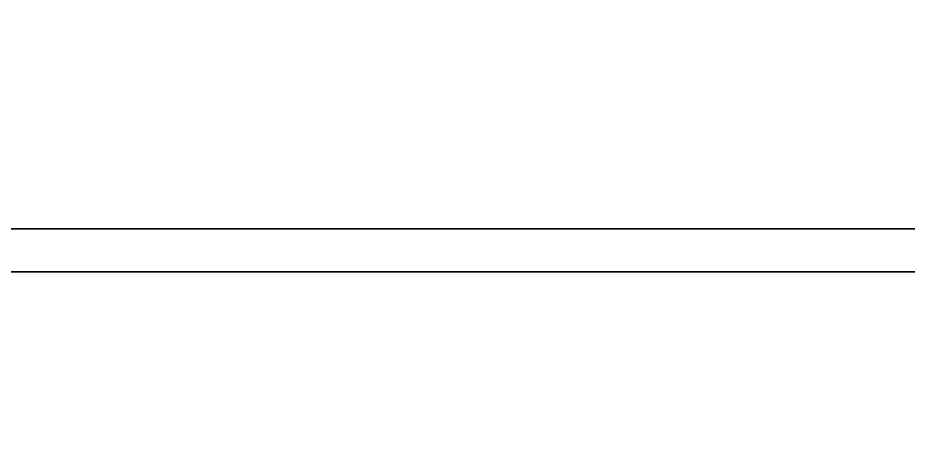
# Model space of a CAD drawing. Extents: x 0 to 4068, y -150 to 4325.
# Drawn here: x 1850.4 to 1922.7, y 1424 to 1459.7 of the extents above; entities that cross this region are included whole.
import ezdxf

# ---------------------------------------------------------------- set-up
doc = ezdxf.new("R2010")
doc.units = 0
for name, color, linetype in [('LAYER0', 7, 'CONTINUOUS'), ('LAYER498', 253, 'CONTINUOUS'), ('LAYER761', 7, 'CONTINUOUS'), ('LAYER777', 253, 'CONTINUOUS'), ('LAYER782', 45, 'CONTINUOUS'), ('LAYER821', 19, 'CONTINUOUS')]:
    doc.layers.add(name, color=color, linetype=linetype)

msp = doc.modelspace()

# ---------------------------------------------------------------- linework, layer by layer
at = {"layer": 'LAYER0', "invisible_edges": 1}
for points in [[(4068, 4325, -5), (0, -150, -5), (0, 4325, -5), (4068, 4325, -5)], [(0, -150, -5), (4068, 4325, -5), (4068, -150, -5), (0, -150, -5)], [(4068, -150), (0, 4325), (0, -150), (4068, -150)], [(0, 4325), (4068, -150), (4068, 4325), (0, 4325)]]:
    msp.add_3dface(points, dxfattribs=at)
at = {"layer": 'LAYER498', "invisible_edges": 1}
for points in [[(2153, 1460.5, 148), (1617, 1442.5, 148), (1617, 1460.5, 148), (2153, 1460.5, 148)], [(1617, 1442.5, 148), (2153, 1460.5, 148), (2153, 1442.5, 148), (1617, 1442.5, 148)], [(2153, 1442.5, 868), (1617, 1460.5, 868), (1617, 1442.5, 868), (2153, 1442.5, 868)], [(1617, 1460.5, 868), (2153, 1442.5, 868), (2153, 1460.5, 868), (1617, 1460.5, 868)], [(1617, 1442.5, 148), (2153, 1442.5, 868), (1617, 1442.5, 868), (1617, 1442.5, 148)], [(2153, 1442.5, 868), (1617, 1442.5, 148), (2153, 1442.5, 148), (2153, 1442.5, 868)]]:
    msp.add_3dface(points, dxfattribs=at)
at = {"layer": 'LAYER761', "invisible_edges": 1}
for points in [[(2153, 1460.5, 1900), (1803, 1442.5, 1900), (1803, 1460.5, 1900), (2153, 1460.5, 1900)], [(1803, 1442.5, 1900), (2153, 1460.5, 1900), (2153, 1442.5, 1900), (1803, 1442.5, 1900)], [(2153, 1442.5, 2360), (1803, 1460.5, 2360), (1803, 1442.5, 2360), (2153, 1442.5, 2360)], [(1803, 1460.5, 2360), (2153, 1442.5, 2360), (2153, 1460.5, 2360), (1803, 1460.5, 2360)], [(1803, 1442.5, 1900), (2153, 1442.5, 2360), (1803, 1442.5, 2360), (1803, 1442.5, 1900)], [(2153, 1442.5, 2360), (1803, 1442.5, 1900), (2153, 1442.5, 1900), (2153, 1442.5, 2360)]]:
    msp.add_3dface(points, dxfattribs=at)
at = {"layer": 'LAYER777', "invisible_edges": 1}
for points in [[(2153, 1442.5, 2360), (1821, 1460.5, 2360), (2153, 1460.5, 2360), (2153, 1442.5, 2360)], [(1821, 1460.5, 2360), (2153, 1442.5, 2360), (1821, 1442.5, 2360), (1821, 1460.5, 2360)], [(1821, 1442.5, 2420), (2153, 1460.5, 2420), (1821, 1460.5, 2420), (1821, 1442.5, 2420)], [(2153, 1460.5, 2420), (1821, 1442.5, 2420), (2153, 1442.5, 2420), (2153, 1460.5, 2420)], [(2153, 1442.5, 2360), (1821, 1442.5, 2420), (1821, 1442.5, 2360), (2153, 1442.5, 2360)], [(1821, 1442.5, 2420), (2153, 1442.5, 2360), (2153, 1442.5, 2420), (1821, 1442.5, 2420)]]:
    msp.add_3dface(points, dxfattribs=at)
at = {"layer": 'LAYER782', "invisible_edges": 1}
for points in [[(2153, 1460.5, 1500), (1783, 1442.5, 1500), (1783, 1460.5, 1500), (2153, 1460.5, 1500)], [(1783, 1442.5, 1500), (2153, 1460.5, 1500), (2153, 1442.5, 1500), (1783, 1442.5, 1500)], [(2153, 1442.5, 1900), (1783, 1460.5, 1900), (1783, 1442.5, 1900), (2153, 1442.5, 1900)], [(1783, 1460.5, 1900), (2153, 1442.5, 1900), (2153, 1460.5, 1900), (1783, 1460.5, 1900)], [(2153, 1442.5, 1900), (1783, 1442.5, 1500), (2153, 1442.5, 1500), (2153, 1442.5, 1900)], [(1783, 1442.5, 1500), (2153, 1442.5, 1900), (1783, 1442.5, 1900), (1783, 1442.5, 1500)]]:
    msp.add_3dface(points, dxfattribs=at)
at = {"layer": 'LAYER821'}
for points, invisible_edges in [([(1567, 1439, 868), (1627.02, 2249, 868), (2153, 1439, 868), (1567, 1439, 868)], 3), ([(1627.02, 2249, 922), (1567, 1439, 922), (2153, 1439, 922), (1627.02, 2249, 922)], 5), ([(2153, 1439, 868), (1627.02, 2249, 868), (2068, 2249, 868), (2153, 1439, 868)], 5), ([(1627.02, 2249, 922), (2153, 1439, 922), (2068, 2249, 922), (1627.02, 2249, 922)], 3), ([(2153, 1439, 922), (1567, 1439, 868), (2153, 1439, 868), (2153, 1439, 922)], 1), ([(1567, 1439, 868), (2153, 1439, 922), (1567, 1439, 922), (1567, 1439, 868)], 1)]:
    msp.add_3dface(points, dxfattribs=dict(at, invisible_edges=invisible_edges))

doc.saveas('drawing.dxf')
